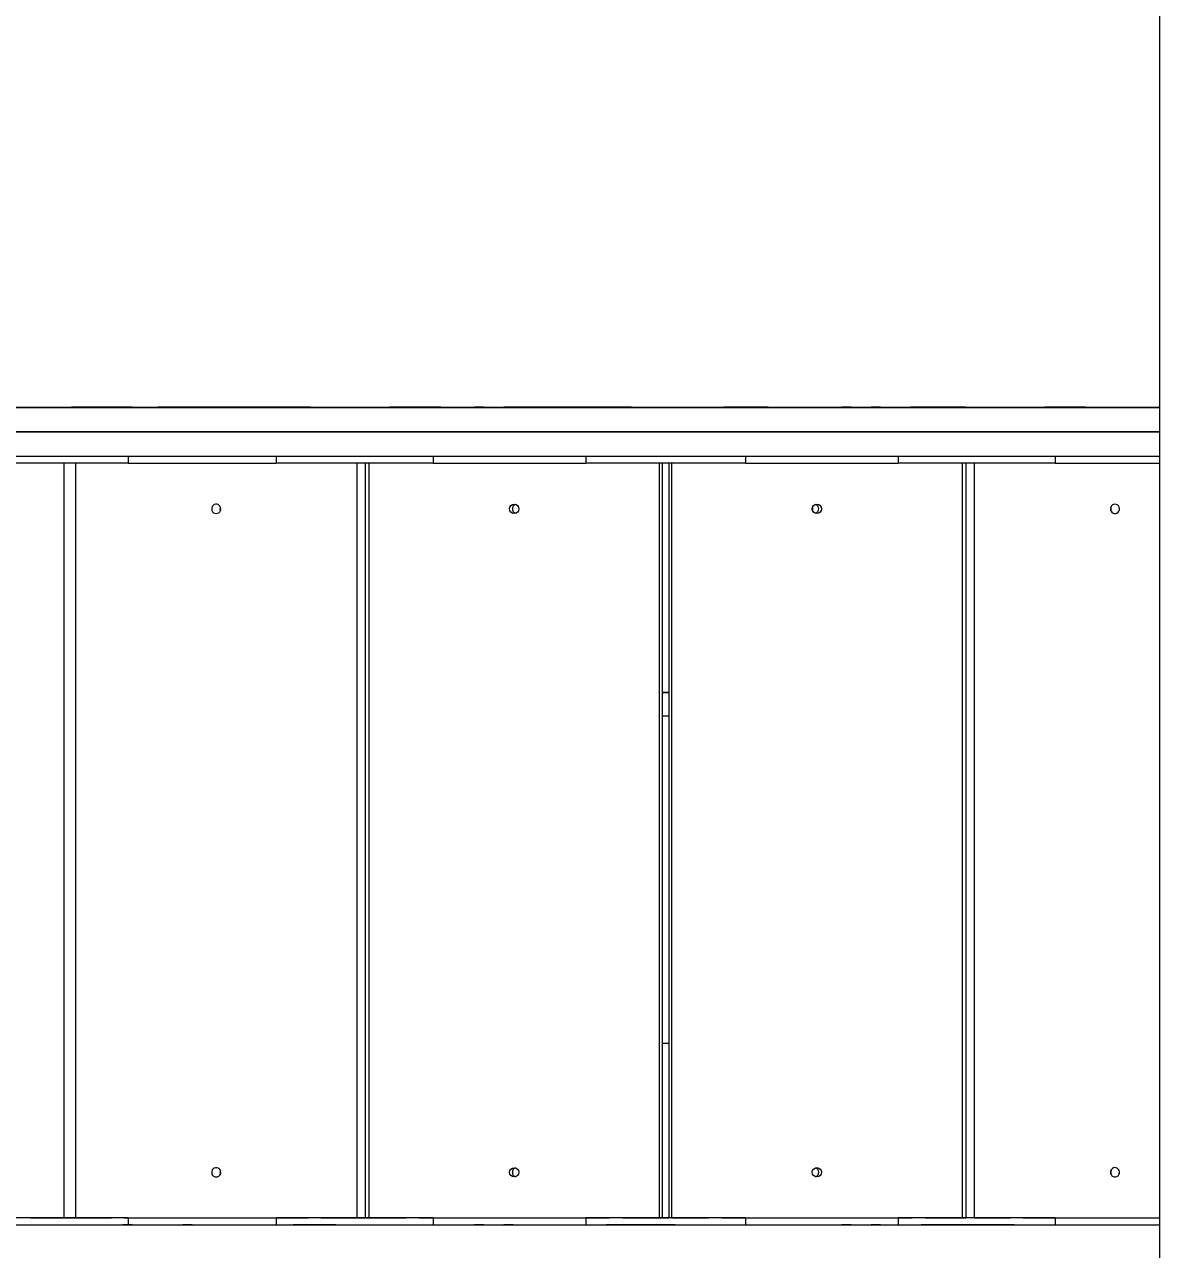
# Model space of a CAD drawing. Header units: millimetres. Extents: x -10881 to 8954, y -8695 to 5624.
# Drawn here: x 3620 to 4592, y -223 to 825 of the extents above; entities that cross this region are included whole.
import ezdxf

# ---------------------------------------------------------------- set-up
doc = ezdxf.new("R2010")
doc.units = ezdxf.units.MM
for name, color, linetype in [('DIKOM_ОБЪЕКТ', 7, 'Continuous'), ('DIKOM_РАЗМЕР_ЗОНА', 7, 'Continuous'), ('DIKOM_РАЗМЕР_ОБЪЕКТА', 7, 'Continuous')]:
    doc.layers.add(name, color=color, linetype=linetype)
doc.styles.add('style1', font='arial.ttf', dxfattribs={"width": 0.8})
doc.dimstyles.new('1-50', dxfattribs={"dimtxt": 300, "dimasz": 200, "dimexe": 100, "dimexo": 0, "dimgap": 100, "dimtad": 1, "dimtxsty": 'style1', "dimcen": 200, "dimclrd": 7, "dimclre": 7, "dimclrt": 7, "dimadec": 1, "dimazin": 2, "dimtfac": 1, "dimtmove": 0, "dimatfit": 2, "dimfxl": 0, "dimlwd": 25, "dimlwe": 18, "dimarcsym": 0})

# ---------------------------------------------------------------- blocks, each defined once
blk = doc.blocks.new('*D10')
at = {"layer": 'Defpoints', "color": 0, "transparency": 16777216}
for p in [(-7152.7, 2730.8), (7385.2, 911.3), (7385.2, -7693.8)]:
    blk.add_point(p, dxfattribs=at)
at = {"layer": 'DIKOM_РАЗМЕР_ОБЪЕКТА', "color": 7, "lineweight": 18, "transparency": 16777216}
for p, q in [((-7152.7, 2730.8), (-7152.7, -7793.8)), ((7385.2, 911.3), (7385.2, -7793.8))]:
    blk.add_line(p, q, dxfattribs=at)
at = {"layer": 'DIKOM_РАЗМЕР_ОБЪЕКТА', "color": 7, "lineweight": 25, "transparency": 16777216}
blk.add_line((-6952.7, -7693.8), (7185.2, -7693.8), dxfattribs=at)
at = {"layer": 'DIKOM_РАЗМЕР_ОБЪЕКТА', "color": 7, "transparency": 16777216}
for points in [[(-6952.7, -7660.4), (-6952.7, -7727.1), (-7152.7, -7693.8)], [(7185.2, -7660.4), (7185.2, -7727.1), (7385.2, -7693.8)]]:
    blk.add_solid(points, dxfattribs=at)
at = {"layer": 'DIKOM_РАЗМЕР_ОБЪЕКТА', "color": 7, "transparency": 16777216, "insert": (116.2, -7440.6), "char_height": 300, "attachment_point": 5, "style": 'style1'}
blk.add_mtext('14500', dxfattribs=at)
blk = doc.blocks.new('*D12')
at = {"layer": 'Defpoints', "color": 0, "transparency": 16777216}
for p in [(-9113.3, 3014), (8954.2, 2756.5), (8954.2, -8594.5)]:
    blk.add_point(p, dxfattribs=at)
at = {"layer": 'DIKOM_РАЗМЕР_ЗОНА', "color": 7, "lineweight": 18, "transparency": 16777216}
for p, q in [((-9113.3, 3014), (-9113.3, -8694.5)), ((8954.2, 2756.5), (8954.2, -8694.5))]:
    blk.add_line(p, q, dxfattribs=at)
at = {"layer": 'DIKOM_РАЗМЕР_ЗОНА', "color": 7, "lineweight": 25, "transparency": 16777216}
blk.add_line((-8913.3, -8594.5), (8754.2, -8594.5), dxfattribs=at)
at = {"layer": 'DIKOM_РАЗМЕР_ЗОНА', "color": 7, "transparency": 16777216}
for points in [[(-8913.3, -8561.2), (-8913.3, -8627.8), (-9113.3, -8594.5)], [(8754.2, -8561.2), (8754.2, -8627.8), (8954.2, -8594.5)]]:
    blk.add_solid(points, dxfattribs=at)
at = {"layer": 'DIKOM_РАЗМЕР_ЗОНА', "color": 7, "transparency": 16777216, "insert": (-79.6, -8341.3), "char_height": 300, "attachment_point": 5, "style": 'style1'}
blk.add_mtext('18000', dxfattribs=at)

msp = doc.modelspace()

# ---------------------------------------------------------------- linework, layer by layer
at = {"layer": 'DIKOM_ОБЪЕКТ', "color": 7, "linetype": 'Continuous', "lineweight": 15}
for p, q in [((4591.844, 1679.625), (4591.844, -626.692)), ((3660.241, 497.774), (3660.241, 497.706)), ((3660.313, 497.774), (3678.356, 497.737)), ((3660.313, 497.774), (3660.313, 497.706)), ((3678.356, 497.737), (3678.356, 497.706)), ((3861.029, 497.768), (3734.496, 497.735)), ((3734.496, 497.735), (3734.496, 497.704)), ((3861.029, 497.768), (3861.029, 497.7)), ((3864.817, 497.7), (3864.817, 497.77)), ((3932.391, 497.767), (3932.391, 497.699)), ((3932.883, 497.766), (3979.79, 497.729)), ((3932.883, 497.766), (3932.883, 497.699)), ((3979.79, 497.729), (3979.79, 497.698)), ((4137.339, 497.763), (4036.975, 497.728)), ((4036.975, 497.728), (4036.975, 497.697)), ((4137.339, 497.763), (4137.339, 497.697)), ((4139.661, 497.697), (4139.661, 497.764)), ((4218.741, 497.764), (4218.741, 497.697)), ((4221.064, 497.763), (4321.426, 497.728)), ((4221.064, 497.763), (4221.064, 497.697)), ((4321.426, 497.728), (4321.426, 497.697)), ((4425.52, 497.766), (4378.612, 497.729)), ((4378.612, 497.729), (4378.612, 497.698)), ((4425.52, 497.766), (4425.52, 497.699)), ((4426.012, 497.699), (4426.012, 497.767)), ((4493.585, 497.77), (4493.585, 497.7)), ((4497.373, 497.768), (4591.844, 497.743)), ((4497.373, 497.768), (4497.373, 497.7)), ((3708.697, 455.69), (3708.697, 449.787)), ((3835.413, 455.687), (3835.413, 449.782)), ((3969.851, 455.684), (3969.851, 449.778)), ((4100.664, 455.683), (4100.664, 449.777)), ((4237.242, 455.683), (4237.242, 449.777)), ((4368.059, 455.684), (4368.059, 449.778)), ((4502.504, 455.686), (4502.504, 449.782)), ((3653.97, -196.204), (3653.97, 449.792)), ((3663.572, 449.791), (3663.572, -196.205)), ((3904.763, -196.214), (3904.763, 449.782)), ((3911.867, -196.21), (3911.867, 449.782)), ((3914.822, 449.782), (3914.822, -196.214)), ((4163.829, -196.217), (4163.829, 449.779)), ((4166.233, -196.214), (4166.233, 449.779)), ((4171.659, 449.779), (4171.659, -196.214)), ((4174.031, 449.779), (4174.031, -196.217)), ((4423.064, -196.214), (4423.064, 449.782)), ((4426.015, 449.782), (4426.015, -196.21)), ((4433.089, 449.782), (4433.089, -196.214)), ((4294.682, 409.813), (4294.682, 411.755)), ((4294.683, 409.811), (4294.683, 411.757)), ((3625.063, -196.202), (3653.97, -196.204)), ((3653.97, -196.204), (3663.572, -196.201)), ((3663.572, -196.205), (3694.444, -196.206)), ((3708.653, -196.206), (3859.156, -196.212)), ((3708.697, -196.213), (3708.697, -202.213)), ((3835.413, -196.218), (3835.413, -202.219)), ((3873.89, -196.213), (3904.763, -196.214)), ((3904.763, -196.214), (3911.867, -196.21)), ((3914.822, -196.214), (3946.695, -196.215)), ((3961.546, -196.215), (4116.927, -196.217)), ((3969.851, -196.222), (3969.851, -202.222)), ((4100.664, -196.223), (4100.664, -202.224)), ((4131.956, -196.217), (4163.829, -196.217)), ((4163.829, -196.217), (4166.233, -196.214)), ((4174.031, -196.217), (4171.659, -196.214)), ((4174.031, -196.217), (4205.907, -196.217)), ((4220.937, -196.217), (4376.334, -196.215)), ((4237.242, -196.223), (4237.242, -202.223)), ((4368.059, -196.222), (4368.059, -202.223)), ((4391.188, -196.215), (4423.064, -196.214)), ((4433.089, -196.214), (4426.015, -196.21)), ((4433.089, -196.214), (4463.971, -196.213)), ((4478.709, -196.212), (4591.844, -196.208)), ((4502.504, -196.218), (4502.504, -202.218))]:
    msp.add_line(p, q, dxfattribs=at)
at = {"layer": 'DIKOM_ОБЪЕКТ', "color": 7, "linetype": 'Continuous', "lineweight": 15, "flags": 128}
for points in [[(3602.73, 497.708), (3628.883, 497.707), (3655.13, 497.706), (3681.467, 497.705), (3707.888, 497.705), (3734.39, 497.704), (3760.967, 497.703), (3787.615, 497.702), (3814.331, 497.701), (3841.108, 497.701), (3867.943, 497.7), (3894.831, 497.7), (3921.767, 497.699), (3948.748, 497.699), (3975.767, 497.698), (4002.822, 497.698), (4029.906, 497.698), (4057.015, 497.697), (4084.146, 497.697), (4111.293, 497.697), (4138.451, 497.697), (4165.616, 497.697), (4192.784, 497.697), (4219.949, 497.697), (4247.107, 497.697), (4274.254, 497.697), (4301.384, 497.697), (4328.494, 497.698), (4355.578, 497.698), (4382.633, 497.698), (4409.652, 497.699), (4436.633, 497.699), (4463.569, 497.7), (4490.457, 497.7), (4517.292, 497.701), (4544.069, 497.701), (4570.785, 497.702), (4591.844, 497.703)], [(3603.433, 497.695), (3630.234, 497.694), (3657.125, 497.693), (3684.102, 497.692), (3711.159, 497.691), (3738.293, 497.691), (3765.5, 497.69), (3792.773, 497.689), (3820.11, 497.688), (3847.506, 497.688), (3874.956, 497.687), (3902.456, 497.687), (3930.001, 497.686), (3957.587, 497.686), (3985.209, 497.685), (4012.863, 497.685), (4040.544, 497.685), (4068.248, 497.684), (4095.97, 497.684), (4123.706, 497.684), (4151.45, 497.684), (4179.2, 497.684), (4206.949, 497.684), (4234.694, 497.684), (4262.429, 497.684), (4290.151, 497.684), (4317.855, 497.685), (4345.536, 497.685), (4373.19, 497.685), (4400.812, 497.686), (4428.398, 497.686), (4455.943, 497.687), (4483.443, 497.687), (4510.893, 497.688), (4538.289, 497.688), (4565.626, 497.689), (4591.844, 497.69)], [(3707.239, 497.778), (3704.366, 497.778), (3701.316, 497.778), (3698.127, 497.778), (3694.838, 497.779), (3691.492, 497.779), (3688.131, 497.779), (3684.795, 497.779), (3681.528, 497.778), (3678.371, 497.778), (3675.363, 497.778), (3672.541, 497.778), (3669.942, 497.777), (3667.598, 497.777), (3665.538, 497.777), (3663.788, 497.776), (3662.371, 497.776), (3661.303, 497.775), (3660.6, 497.775), (3660.268, 497.774), (3660.313, 497.774)], [(3678.356, 497.737), (3678.773, 497.736), (3679.557, 497.736), (3680.697, 497.735), (3682.18, 497.735), (3683.987, 497.734), (3686.096, 497.734), (3688.48, 497.734), (3691.11, 497.733), (3693.954, 497.733), (3696.975, 497.733), (3700.137, 497.733), (3703.399, 497.733), (3706.723, 497.733), (3710.066, 497.733), (3713.387, 497.733), (3716.644, 497.733), (3719.798, 497.733), (3722.808, 497.733), (3725.638, 497.733), (3728.253, 497.734), (3730.62, 497.734), (3732.709, 497.734), (3734.496, 497.735)], [(3704.495, 497.737), (3704.285, 497.737), (3704.43, 497.737), (3704.918, 497.737), (3705.705, 497.736), (3706.721, 497.736), (3707.875, 497.736), (3709.066, 497.736), (3710.188, 497.736), (3711.14, 497.737), (3711.838, 497.737), (3712.221, 497.737), (3712.254, 497.737), (3711.934, 497.737), (3711.289, 497.737), (3710.378, 497.737), (3709.28, 497.737), (3708.094, 497.737), (3706.925, 497.737), (3705.876, 497.737), (3705.042, 497.737), (3704.495, 497.737)], [(3707.239, 497.778), (3713.977, 497.777), (3720.927, 497.777), (3728.072, 497.776), (3735.393, 497.776), (3742.872, 497.775), (3750.49, 497.775), (3758.227, 497.775), (3766.065, 497.774)], [(3755.751, 497.77), (3755.541, 497.77), (3755.686, 497.77), (3756.174, 497.77), (3756.96, 497.77), (3757.976, 497.77), (3759.131, 497.769), (3760.322, 497.769), (3761.443, 497.77), (3762.396, 497.77), (3763.094, 497.77), (3763.477, 497.77), (3763.509, 497.77), (3763.189, 497.77), (3762.545, 497.77), (3761.634, 497.771), (3760.536, 497.771), (3759.35, 497.771), (3758.181, 497.771), (3757.132, 497.771), (3756.297, 497.77), (3755.751, 497.77)], [(3766.065, 497.774), (3773.924, 497.774), (3781.859, 497.774), (3789.849, 497.774), (3797.875, 497.774), (3805.915, 497.774), (3813.951, 497.774), (3821.96, 497.774), (3829.924, 497.774)], [(3861.029, 497.768), (3862.498, 497.768), (3863.618, 497.768), (3864.377, 497.769), (3864.764, 497.769), (3864.776, 497.77), (3864.411, 497.77), (3863.674, 497.771), (3862.575, 497.771), (3861.128, 497.772), (3859.349, 497.772), (3857.263, 497.773), (3854.895, 497.773), (3852.275, 497.773), (3849.435, 497.773), (3846.412, 497.774), (3843.243, 497.774), (3839.968, 497.774), (3836.629, 497.774), (3833.267, 497.774), (3829.924, 497.774)], [(3976.523, 497.77), (3973.473, 497.771), (3970.284, 497.771), (3966.996, 497.771), (3963.65, 497.771), (3960.288, 497.771), (3956.953, 497.771), (3953.686, 497.771), (3950.528, 497.771), (3947.519, 497.77), (3944.697, 497.77), (3942.098, 497.77), (3939.753, 497.769), (3937.692, 497.769), (3935.942, 497.769), (3934.524, 497.768), (3933.456, 497.768), (3932.751, 497.767), (3932.419, 497.767), (3932.463, 497.766), (3932.883, 497.766)], [(3976.523, 497.77), (3983.709, 497.77), (3991.067, 497.769), (3998.579, 497.769), (4006.226, 497.769), (4013.988, 497.768), (4021.845, 497.768), (4029.779, 497.768), (4037.768, 497.768)], [(3979.79, 497.729), (3980.575, 497.729), (3981.716, 497.728), (3983.2, 497.728), (3985.009, 497.727), (3987.118, 497.727), (3989.503, 497.727), (3992.134, 497.726), (3994.978, 497.726), (3998, 497.726), (4001.162, 497.726), (4004.426, 497.725), (4007.749, 497.725), (4011.092, 497.725), (4014.413, 497.725), (4017.67, 497.726), (4020.823, 497.726), (4023.833, 497.726), (4026.662, 497.726), (4029.276, 497.727), (4031.642, 497.727), (4033.731, 497.727), (4035.516, 497.728), (4036.975, 497.728)], [(4005.39, 497.73), (4005.312, 497.73), (4005.589, 497.73), (4006.195, 497.729), (4007.076, 497.729), (4008.156, 497.729), (4009.336, 497.729), (4010.514, 497.729), (4011.583, 497.729), (4012.449, 497.729), (4013.035, 497.73), (4013.289, 497.73), (4013.189, 497.73), (4012.742, 497.73), (4011.99, 497.73), (4010.999, 497.73), (4009.856, 497.73), (4008.664, 497.73), (4007.528, 497.73), (4006.549, 497.73), (4005.815, 497.73), (4005.39, 497.73)], [(4030.645, 497.764), (4030.567, 497.763), (4030.844, 497.763), (4031.45, 497.763), (4032.332, 497.763), (4033.411, 497.763), (4034.592, 497.763), (4035.769, 497.763), (4036.838, 497.763), (4037.704, 497.763), (4038.29, 497.763), (4038.545, 497.763), (4038.444, 497.764), (4037.998, 497.764), (4037.245, 497.764), (4036.254, 497.764), (4035.111, 497.764), (4033.919, 497.764), (4032.783, 497.764), (4031.804, 497.764), (4031.07, 497.764), (4030.645, 497.764)], [(4037.768, 497.768), (4045.768, 497.768), (4053.799, 497.768), (4061.84, 497.768), (4069.872, 497.768), (4077.873, 497.768), (4085.824, 497.768), (4093.704, 497.768), (4101.494, 497.769)], [(4137.339, 497.763), (4138.46, 497.763), (4139.22, 497.764), (4139.608, 497.764), (4139.62, 497.765), (4139.256, 497.765), (4138.52, 497.766), (4137.422, 497.766), (4135.975, 497.766), (4134.198, 497.767), (4132.112, 497.767), (4129.744, 497.768), (4127.125, 497.768), (4124.285, 497.768), (4121.263, 497.768), (4118.094, 497.768), (4114.82, 497.769), (4111.48, 497.769), (4108.118, 497.769), (4104.775, 497.769), (4101.494, 497.769)], [(4256.909, 497.769), (4253.627, 497.769), (4250.285, 497.769), (4246.923, 497.769), (4243.583, 497.769), (4240.309, 497.768), (4237.14, 497.768), (4234.117, 497.768), (4231.278, 497.768), (4228.658, 497.768), (4226.291, 497.767), (4224.205, 497.767), (4222.428, 497.766), (4220.981, 497.766), (4219.883, 497.766), (4219.147, 497.765), (4218.783, 497.765), (4218.795, 497.764), (4219.183, 497.764), (4219.943, 497.763), (4221.064, 497.763)], [(4256.909, 497.769), (4264.699, 497.768), (4272.579, 497.768), (4280.53, 497.768), (4288.531, 497.768), (4296.562, 497.768), (4304.604, 497.768), (4312.634, 497.768), (4320.634, 497.768)], [(4319.85, 497.764), (4320.027, 497.763), (4320.545, 497.763), (4321.356, 497.763), (4322.388, 497.763), (4323.551, 497.763), (4324.74, 497.763), (4325.85, 497.763), (4326.782, 497.763), (4327.453, 497.763), (4327.805, 497.763), (4327.805, 497.764), (4327.453, 497.764), (4326.782, 497.764), (4325.85, 497.764), (4324.74, 497.764), (4323.551, 497.764), (4322.388, 497.764), (4321.356, 497.764), (4320.545, 497.764), (4320.027, 497.764), (4319.85, 497.764)], [(4320.634, 497.768), (4328.624, 497.768), (4336.557, 497.768), (4344.415, 497.768), (4352.177, 497.769), (4359.824, 497.769), (4367.336, 497.769), (4374.694, 497.77), (4381.88, 497.77)], [(4321.426, 497.728), (4322.885, 497.728), (4324.67, 497.727), (4326.759, 497.727), (4329.125, 497.727), (4331.739, 497.726), (4334.568, 497.726), (4337.578, 497.726), (4340.731, 497.726), (4343.988, 497.725), (4347.309, 497.725), (4350.652, 497.725), (4353.976, 497.725), (4357.239, 497.726), (4360.401, 497.726), (4363.423, 497.726), (4366.267, 497.726), (4368.898, 497.727), (4371.283, 497.727), (4373.393, 497.727), (4375.201, 497.728), (4376.685, 497.728), (4377.827, 497.729), (4378.612, 497.729)], [(4345.103, 497.73), (4345.281, 497.73), (4345.798, 497.729), (4346.609, 497.729), (4347.642, 497.729), (4348.805, 497.729), (4349.994, 497.729), (4351.103, 497.729), (4352.036, 497.729), (4352.707, 497.73), (4353.059, 497.73), (4353.059, 497.73), (4352.707, 497.73), (4352.036, 497.73), (4351.103, 497.73), (4349.994, 497.73), (4348.805, 497.73), (4347.642, 497.73), (4346.609, 497.73), (4345.798, 497.73), (4345.281, 497.73), (4345.103, 497.73)], [(4425.52, 497.766), (4425.94, 497.766), (4425.984, 497.767), (4425.652, 497.767), (4424.947, 497.768), (4423.879, 497.768), (4422.461, 497.769), (4420.711, 497.769), (4418.65, 497.769), (4416.305, 497.77), (4413.706, 497.77), (4410.884, 497.77), (4407.875, 497.771), (4404.717, 497.771), (4401.45, 497.771), (4398.115, 497.771), (4394.753, 497.771), (4391.407, 497.771), (4388.119, 497.771), (4384.93, 497.771), (4381.88, 497.77)], [(4528.479, 497.774), (4525.136, 497.774), (4521.774, 497.774), (4518.435, 497.774), (4515.16, 497.774), (4511.991, 497.774), (4508.968, 497.773), (4506.128, 497.773), (4503.508, 497.773), (4501.14, 497.773), (4499.054, 497.772), (4497.275, 497.772), (4495.828, 497.771), (4494.729, 497.771), (4493.992, 497.77), (4493.627, 497.77), (4493.638, 497.769), (4494.026, 497.769), (4494.785, 497.768), (4495.905, 497.768), (4497.373, 497.768)], [(4528.479, 497.774), (4536.443, 497.774), (4544.452, 497.774), (4552.488, 497.774), (4560.528, 497.774), (4568.554, 497.774), (4576.544, 497.774), (4584.479, 497.774), (4591.844, 497.774)], [(3603.433, 476.695), (3630.234, 476.694), (3657.125, 476.693), (3684.102, 476.692), (3711.159, 476.691), (3738.293, 476.691), (3765.5, 476.69), (3792.773, 476.689), (3820.11, 476.688), (3847.506, 476.688), (3874.956, 476.687), (3902.456, 476.687), (3930.001, 476.686), (3957.587, 476.686), (3985.209, 476.685), (4012.863, 476.685), (4040.544, 476.685), (4068.248, 476.684), (4095.97, 476.684), (4123.706, 476.684), (4151.45, 476.684), (4179.2, 476.684), (4206.949, 476.684), (4234.694, 476.684), (4262.429, 476.684), (4290.151, 476.684), (4317.855, 476.685), (4345.536, 476.685), (4373.19, 476.685), (4400.812, 476.686), (4428.398, 476.686), (4455.943, 476.687), (4483.443, 476.687), (4510.893, 476.688), (4538.289, 476.688), (4565.626, 476.689), (4591.844, 476.69)], [(4591.844, 476.688), (4583.989, 476.688), (4556.365, 476.687), (4528.679, 476.687), (4500.934, 476.686), (4473.137, 476.685), (4445.29, 476.685), (4417.399, 476.685), (4389.469, 476.684), (4361.504, 476.684), (4333.508, 476.683), (4305.487, 476.683), (4277.445, 476.683), (4249.386, 476.683), (4221.316, 476.683), (4193.239, 476.683), (4165.16, 476.683), (4137.083, 476.683), (4109.013, 476.683), (4080.955, 476.683), (4052.912, 476.683), (4024.891, 476.683), (3996.896, 476.684), (3968.931, 476.684), (3941, 476.685), (3913.109, 476.685), (3885.263, 476.685), (3857.465, 476.686), (3829.72, 476.687), (3802.034, 476.687), (3774.41, 476.688), (3746.854, 476.689), (3719.369, 476.69), (3691.96, 476.691), (3664.632, 476.692), (3637.39, 476.692), (3610.238, 476.694)], [(4591.844, 455.688), (4583.989, 455.688), (4556.365, 455.687), (4528.679, 455.687), (4500.934, 455.686), (4473.137, 455.685), (4445.29, 455.685), (4417.399, 455.685), (4389.469, 455.684), (4361.504, 455.684), (4333.508, 455.683), (4305.487, 455.683), (4277.445, 455.683), (4249.386, 455.683), (4221.316, 455.683), (4193.239, 455.683), (4165.16, 455.683), (4137.083, 455.683), (4109.013, 455.683), (4080.955, 455.683), (4052.912, 455.683), (4024.891, 455.683), (3996.896, 455.684), (3968.931, 455.684), (3941, 455.685), (3913.109, 455.685), (3885.263, 455.685), (3857.465, 455.686), (3829.72, 455.687), (3802.034, 455.687), (3774.41, 455.688), (3746.854, 455.689), (3719.369, 455.69), (3691.96, 455.691), (3664.632, 455.692), (3637.39, 455.692), (3610.238, 455.694)], [(3708.697, 449.787), (3703.074, 449.788), (3697.191, 449.788), (3691.06, 449.789), (3684.699, 449.79), (3678.12, 449.79), (3671.341, 449.791), (3664.377, 449.791), (3657.245, 449.792), (3649.962, 449.792), (3642.546, 449.793), (3635.015, 449.793), (3627.386, 449.793), (3619.679, 449.793), (3611.91, 449.794), (3604.1, 449.794), (3596.267, 449.794), (3588.429, 449.794), (3580.605, 449.794)], [(3708.697, 449.787), (3713.643, 449.786), (3718.836, 449.785), (3724.261, 449.785), (3729.903, 449.784), (3735.745, 449.784), (3741.772, 449.783), (3747.966, 449.783), (3754.31, 449.782), (3760.787, 449.782), (3767.378, 449.782), (3774.065, 449.782), (3780.828, 449.781), (3787.65, 449.781), (3794.51, 449.781), (3801.391, 449.781), (3808.271, 449.781), (3815.133, 449.781), (3821.957, 449.781), (3828.723, 449.782), (3835.413, 449.782)], [(3969.851, 449.778), (3963.354, 449.779), (3956.65, 449.78), (3949.755, 449.78), (3942.686, 449.781), (3935.459, 449.781), (3928.093, 449.781), (3920.604, 449.782), (3913.01, 449.782), (3905.331, 449.782), (3897.584, 449.782), (3889.788, 449.783), (3881.961, 449.783), (3874.122, 449.783), (3866.291, 449.783), (3858.486, 449.782), (3850.726, 449.782), (3843.028, 449.782), (3835.413, 449.782)], [(3969.851, 449.778), (3975.563, 449.778), (3981.471, 449.777), (3987.557, 449.777), (3993.805, 449.776), (4000.197, 449.776), (4006.715, 449.776), (4013.341, 449.775), (4020.057, 449.775), (4026.843, 449.775), (4033.68, 449.775), (4040.549, 449.775), (4047.432, 449.775), (4054.308, 449.775), (4061.159, 449.775), (4067.965, 449.775), (4074.707, 449.775), (4081.367, 449.776), (4087.925, 449.776), (4094.363, 449.776), (4100.664, 449.777)], [(4237.242, 449.777), (4230.074, 449.777), (4222.759, 449.778), (4215.315, 449.778), (4207.76, 449.778), (4200.111, 449.778), (4192.388, 449.779), (4184.609, 449.779), (4176.791, 449.779), (4168.955, 449.779), (4161.119, 449.779), (4153.302, 449.779), (4145.522, 449.779), (4137.798, 449.778), (4130.149, 449.778), (4122.593, 449.778), (4115.148, 449.778), (4107.833, 449.777), (4100.664, 449.777)], [(4237.242, 449.777), (4243.541, 449.776), (4249.979, 449.776), (4256.536, 449.776), (4263.195, 449.775), (4269.937, 449.775), (4276.743, 449.775), (4283.593, 449.775), (4290.469, 449.775), (4297.352, 449.775), (4304.222, 449.775), (4311.059, 449.775), (4317.845, 449.775), (4324.561, 449.775), (4331.188, 449.776), (4337.707, 449.776), (4344.1, 449.776), (4350.348, 449.777), (4356.436, 449.777), (4362.345, 449.778), (4368.059, 449.778)], [(4502.504, 449.782), (4494.89, 449.782), (4487.193, 449.782), (4479.433, 449.782), (4471.628, 449.783), (4463.797, 449.783), (4455.958, 449.783), (4448.132, 449.783), (4440.335, 449.782), (4432.587, 449.782), (4424.907, 449.782), (4417.313, 449.782), (4409.824, 449.781), (4402.456, 449.781), (4395.229, 449.781), (4388.158, 449.78), (4381.262, 449.78), (4374.557, 449.779), (4368.059, 449.778)], [(4502.504, 449.782), (4509.194, 449.782), (4515.96, 449.781), (4522.783, 449.781), (4529.645, 449.781), (4536.525, 449.781), (4543.406, 449.781), (4550.266, 449.781), (4557.088, 449.781), (4563.852, 449.782), (4570.54, 449.782), (4577.131, 449.782), (4583.609, 449.782), (4589.954, 449.783), (4591.844, 449.783)], [(3784.167, 406.791), (3785.305, 406.968), (3786.341, 407.486), (3787.184, 408.297), (3787.76, 409.329), (3788.016, 410.492), (3787.93, 411.681), (3787.509, 412.791), (3786.792, 413.723), (3785.842, 414.395), (3784.742, 414.746), (3783.592, 414.746), (3782.493, 414.395), (3781.542, 413.723), (3780.825, 412.791), (3780.405, 411.681), (3780.319, 410.492), (3780.575, 409.329), (3781.15, 408.297), (3781.993, 407.486), (3783.03, 406.968), (3784.167, 406.791)], [(4294.682, 409.956), (4294.682, 410.145), (4294.682, 410.694), (4294.682, 411.541), (4294.682, 411.756)], [(4294.682, 411.756), (4294.682, 411.542), (4294.682, 410.694), (4294.682, 410.146), (4294.682, 409.956)], [(4553.723, 414.791), (4552.585, 414.613), (4551.548, 414.096), (4550.705, 413.285), (4550.129, 412.252), (4549.873, 411.089), (4549.959, 409.9), (4550.38, 408.791), (4551.097, 407.858), (4552.048, 407.187), (4553.147, 406.835), (4554.298, 406.835), (4555.398, 407.187), (4556.348, 407.859), (4557.066, 408.791), (4557.486, 409.901), (4557.572, 411.09), (4557.316, 412.252), (4556.741, 413.285), (4555.897, 414.096), (4554.861, 414.613), (4553.723, 414.791)], [(4171.659, 253.444), (4171.009, 253.444), (4166.233, 253.444)], [(4166.233, 253.421), (4171.008, 253.421), (4171.659, 253.421)], [(4171.659, 233.418), (4170.718, 233.418), (4166.233, 233.418)], [(4166.233, -46.582), (4170.718, -46.582), (4171.659, -46.582)], [(3784.167, -161.209), (3785.305, -161.032), (3786.341, -160.514), (3787.184, -159.703), (3787.76, -158.671), (3788.016, -157.508), (3787.93, -156.319), (3787.509, -155.209), (3786.792, -154.277), (3785.842, -153.605), (3784.742, -153.254), (3783.592, -153.254), (3782.493, -153.605), (3781.542, -154.277), (3780.825, -155.209), (3780.405, -156.319), (3780.319, -157.508), (3780.575, -158.671), (3781.15, -159.703), (3781.993, -160.514), (3783.03, -161.032), (3784.167, -161.209)], [(4553.723, -153.209), (4552.585, -153.387), (4551.548, -153.904), (4550.705, -154.715), (4550.129, -155.748), (4549.873, -156.911), (4549.959, -158.1), (4550.38, -159.209), (4551.097, -160.142), (4552.048, -160.813), (4553.147, -161.165), (4554.298, -161.165), (4555.398, -160.813), (4556.348, -160.141), (4557.066, -159.209), (4557.486, -158.099), (4557.572, -156.91), (4557.316, -155.748), (4556.741, -154.715), (4555.897, -153.904), (4554.861, -153.387), (4553.723, -153.209)], [(3708.697, -196.213), (3703.074, -196.212), (3697.191, -196.212), (3691.06, -196.211), (3684.699, -196.21), (3678.12, -196.21), (3671.341, -196.209), (3664.377, -196.209), (3657.245, -196.208), (3649.962, -196.208), (3642.546, -196.207), (3635.015, -196.207), (3627.386, -196.207), (3619.679, -196.207), (3611.91, -196.206), (3604.1, -196.206), (3596.267, -196.206), (3588.429, -196.206), (3580.605, -196.206)], [(3705.179, -196.206), (3705.859, -196.206), (3707.187, -196.206), (3708.653, -196.206)], [(3708.697, -196.213), (3713.643, -196.214), (3718.836, -196.215), (3724.261, -196.215), (3729.903, -196.216), (3735.745, -196.216), (3741.772, -196.217), (3747.966, -196.217), (3754.31, -196.218), (3760.787, -196.218), (3767.378, -196.218), (3774.065, -196.218), (3780.828, -196.219), (3787.65, -196.219), (3794.51, -196.219), (3801.391, -196.219), (3808.271, -196.219), (3815.133, -196.219), (3821.957, -196.219), (3828.723, -196.218), (3835.413, -196.218)], [(3969.851, -196.222), (3963.354, -196.221), (3956.65, -196.22), (3949.755, -196.22), (3942.686, -196.219), (3935.459, -196.219), (3928.093, -196.219), (3920.604, -196.218), (3913.01, -196.218), (3905.331, -196.218), (3897.584, -196.218), (3889.788, -196.217), (3881.961, -196.217), (3874.122, -196.217), (3866.291, -196.217), (3858.486, -196.218), (3850.726, -196.218), (3843.028, -196.218), (3835.413, -196.218)], [(3859.156, -196.212), (3860.702, -196.212), (3862.27, -196.212), (3863.155, -196.212)], [(3911.867, -196.197), (3912.99, -196.197), (3914.822, -196.197)], [(3957.778, -196.215), (3958.551, -196.215), (3960.006, -196.215), (3961.546, -196.215)], [(3969.851, -196.222), (3975.563, -196.222), (3981.471, -196.223), (3987.557, -196.223), (3993.805, -196.224), (4000.197, -196.224), (4006.715, -196.224), (4013.341, -196.225), (4020.057, -196.225), (4026.843, -196.225), (4033.68, -196.225), (4040.549, -196.225), (4047.432, -196.225), (4054.308, -196.225), (4061.159, -196.225), (4067.965, -196.225), (4074.707, -196.225), (4081.367, -196.224), (4087.925, -196.224), (4094.363, -196.224), (4100.664, -196.223)], [(4237.242, -196.223), (4230.074, -196.223), (4222.759, -196.222), (4215.315, -196.222), (4207.76, -196.222), (4200.111, -196.222), (4192.388, -196.221), (4184.609, -196.221), (4176.791, -196.221), (4168.955, -196.221), (4161.119, -196.221), (4153.302, -196.221), (4145.522, -196.221), (4137.798, -196.222), (4130.149, -196.222), (4122.593, -196.222), (4115.148, -196.222), (4107.833, -196.223), (4100.664, -196.223)], [(4116.927, -196.217), (4118.495, -196.217), (4120.031, -196.217), (4120.874, -196.217)], [(4166.233, -196.202), (4169.202, -196.202), (4171.659, -196.202)], [(4216.991, -196.217), (4217.834, -196.217), (4219.369, -196.217), (4220.937, -196.217)], [(4237.242, -196.223), (4243.541, -196.224), (4249.979, -196.224), (4256.536, -196.224), (4263.195, -196.225), (4269.937, -196.225), (4276.743, -196.225), (4283.593, -196.225), (4290.469, -196.225), (4297.352, -196.225), (4304.222, -196.225), (4311.059, -196.225), (4317.845, -196.225), (4324.561, -196.225), (4331.188, -196.224), (4337.707, -196.224), (4344.1, -196.224), (4350.348, -196.223), (4356.436, -196.223), (4362.345, -196.222), (4368.059, -196.222)], [(4502.504, -196.218), (4494.89, -196.218), (4487.193, -196.218), (4479.433, -196.218), (4471.628, -196.217), (4463.797, -196.217), (4455.958, -196.217), (4448.132, -196.217), (4440.335, -196.218), (4432.587, -196.218), (4424.907, -196.218), (4417.313, -196.218), (4409.824, -196.219), (4402.456, -196.219), (4395.229, -196.219), (4388.158, -196.22), (4381.262, -196.22), (4374.557, -196.221), (4368.059, -196.222)], [(4376.334, -196.215), (4377.875, -196.215), (4379.33, -196.215), (4380.104, -196.215)], [(4423.064, -196.197), (4425.414, -196.197), (4426.015, -196.197)], [(4474.709, -196.212), (4475.595, -196.212), (4477.163, -196.212), (4478.709, -196.212)], [(4502.504, -196.218), (4509.194, -196.218), (4515.96, -196.219), (4522.783, -196.219), (4529.645, -196.219), (4536.525, -196.219), (4543.406, -196.219), (4550.266, -196.219), (4557.088, -196.219), (4563.852, -196.218), (4570.54, -196.218), (4577.131, -196.218), (4583.609, -196.218), (4589.954, -196.217), (4591.844, -196.217)], [(3599.187, -202.29), (3626.186, -202.291), (3653.275, -202.292), (3680.451, -202.293), (3707.708, -202.294), (3735.042, -202.295), (3762.449, -202.296), (3789.924, -202.296), (3817.463, -202.297), (3845.06, -202.298), (3872.713, -202.298), (3900.416, -202.299), (3928.164, -202.299), (3955.953, -202.3), (3983.779, -202.3), (4011.637, -202.3), (4039.522, -202.301), (4067.43, -202.301), (4095.357, -202.301), (4123.297, -202.301), (4151.246, -202.301), (4179.2, -202.301), (4207.154, -202.301), (4235.103, -202.301), (4263.043, -202.301), (4290.97, -202.301), (4318.878, -202.301), (4346.763, -202.3), (4374.621, -202.3), (4402.447, -202.3), (4430.236, -202.299), (4457.984, -202.299), (4485.687, -202.298), (4513.34, -202.298), (4540.938, -202.297), (4568.476, -202.296), (4591.844, -202.296)], [(3607.161, -202.272), (3633.114, -202.273), (3659.159, -202.274), (3685.293, -202.275), (3711.511, -202.276), (3737.809, -202.277), (3764.182, -202.278), (3790.626, -202.279), (3817.136, -202.279), (3843.707, -202.28), (3870.336, -202.281), (3897.017, -202.281), (3923.747, -202.282), (3950.52, -202.282), (3977.331, -202.283), (4004.178, -202.283), (4031.054, -202.283), (4057.955, -202.284), (4084.877, -202.284), (4111.815, -202.284), (4138.765, -202.284), (4165.721, -202.284), (4192.68, -202.284), (4219.636, -202.284), (4246.586, -202.284), (4273.524, -202.284), (4300.446, -202.284), (4327.347, -202.283), (4354.223, -202.283), (4381.069, -202.283), (4407.881, -202.282), (4434.654, -202.282), (4461.384, -202.281), (4488.065, -202.281), (4514.694, -202.28), (4541.265, -202.279), (4567.775, -202.279), (4591.844, -202.278)], [(3610.238, -202.306), (3637.39, -202.307), (3664.632, -202.308), (3691.96, -202.309), (3719.369, -202.31), (3746.854, -202.311), (3774.41, -202.312), (3802.034, -202.313), (3829.72, -202.313), (3857.465, -202.314), (3885.263, -202.314), (3913.109, -202.315), (3941, -202.315), (3968.931, -202.316), (3996.896, -202.316), (4024.891, -202.317), (4052.912, -202.317), (4080.955, -202.317), (4109.013, -202.317), (4137.083, -202.317), (4165.16, -202.317), (4193.239, -202.317), (4221.316, -202.317), (4249.386, -202.317), (4277.445, -202.317), (4305.487, -202.317), (4333.508, -202.317), (4361.504, -202.316), (4389.469, -202.316), (4417.399, -202.315), (4445.29, -202.315), (4473.137, -202.314), (4500.934, -202.314), (4528.679, -202.313), (4556.365, -202.313), (4583.989, -202.312), (4591.844, -202.312)], [(3704.284, -202.263), (3704.461, -202.263), (3704.979, -202.263), (3705.79, -202.263), (3706.822, -202.264), (3707.985, -202.264), (3709.174, -202.264), (3710.284, -202.264), (3711.216, -202.263), (3711.887, -202.263), (3712.239, -202.263), (3712.239, -202.263), (3711.887, -202.263), (3711.216, -202.263), (3710.284, -202.263), (3709.174, -202.262), (3707.985, -202.262), (3706.822, -202.262), (3705.79, -202.263), (3704.979, -202.263), (3704.461, -202.263), (3704.284, -202.263)], [(3755.539, -202.23), (3755.717, -202.23), (3756.234, -202.23), (3757.045, -202.23), (3758.078, -202.23), (3759.24, -202.23), (3760.429, -202.23), (3761.539, -202.23), (3762.471, -202.23), (3763.143, -202.23), (3763.495, -202.23), (3763.495, -202.23), (3763.143, -202.23), (3762.471, -202.229), (3761.539, -202.229), (3760.429, -202.229), (3759.24, -202.229), (3758.078, -202.229), (3757.045, -202.229), (3756.234, -202.23), (3755.717, -202.23), (3755.539, -202.23)], [(3802.438, -202.219), (3806.346, -202.219), (3813.707, -202.219), (3821.064, -202.219), (3828.398, -202.219), (3835.69, -202.219), (3842.921, -202.218), (3850.074, -202.218)], [(3886.693, -202.217), (3879.52, -202.217), (3872.076, -202.218), (3864.674, -202.218), (3857.333, -202.218), (3850.074, -202.218)], [(4005.298, -202.27), (4005.475, -202.27), (4005.993, -202.271), (4006.804, -202.271), (4007.836, -202.271), (4008.999, -202.271), (4010.188, -202.271), (4011.298, -202.271), (4012.23, -202.271), (4012.902, -202.27), (4013.253, -202.27), (4013.253, -202.27), (4012.902, -202.27), (4012.23, -202.27), (4011.298, -202.27), (4010.188, -202.27), (4008.999, -202.27), (4007.836, -202.27), (4006.804, -202.27), (4005.993, -202.27), (4005.475, -202.27), (4005.298, -202.27)], [(4030.553, -202.236), (4030.731, -202.237), (4031.248, -202.237), (4032.059, -202.237), (4033.092, -202.237), (4034.254, -202.237), (4035.443, -202.237), (4036.553, -202.237), (4037.485, -202.237), (4038.157, -202.237), (4038.508, -202.237), (4038.508, -202.236), (4038.157, -202.236), (4037.485, -202.236), (4036.553, -202.236), (4035.443, -202.236), (4034.254, -202.236), (4033.092, -202.236), (4032.059, -202.236), (4031.248, -202.236), (4030.731, -202.236), (4030.553, -202.236)], [(4047.219, -202.225), (4053.796, -202.225), (4061.158, -202.225), (4068.505, -202.225), (4075.82, -202.225), (4083.083, -202.225), (4090.277, -202.225), (4097.383, -202.224), (4104.383, -202.224), (4111.258, -202.224), (4117.993, -202.223)], [(4177.076, -202.221), (4175.716, -202.221), (4168.256, -202.221), (4160.827, -202.221), (4153.448, -202.222), (4146.139, -202.222), (4138.92, -202.222), (4131.81, -202.222), (4124.828, -202.223), (4117.993, -202.223)], [(4295.87, -202.225), (4297.752, -202.225), (4305.114, -202.225), (4312.47, -202.225), (4319.803, -202.225), (4327.094, -202.225), (4334.324, -202.225), (4341.475, -202.224), (4348.529, -202.224), (4355.467, -202.224), (4362.273, -202.223), (4368.928, -202.223), (4375.416, -202.222), (4381.721, -202.222), (4387.826, -202.221)], [(4319.85, -202.236), (4320.027, -202.237), (4320.545, -202.237), (4321.356, -202.237), (4322.388, -202.237), (4323.551, -202.237), (4324.74, -202.237), (4325.85, -202.237), (4326.782, -202.237), (4327.453, -202.237), (4327.805, -202.237), (4327.805, -202.236), (4327.453, -202.236), (4326.782, -202.236), (4325.85, -202.236), (4324.74, -202.236), (4323.551, -202.236), (4322.388, -202.236), (4321.356, -202.236), (4320.545, -202.236), (4320.027, -202.236), (4319.85, -202.236)], [(4345.103, -202.27), (4345.281, -202.27), (4345.798, -202.271), (4346.609, -202.271), (4347.642, -202.271), (4348.805, -202.271), (4349.994, -202.271), (4351.103, -202.271), (4352.036, -202.271), (4352.707, -202.27), (4353.059, -202.27), (4353.059, -202.27), (4352.707, -202.27), (4352.036, -202.27), (4351.103, -202.27), (4349.994, -202.27), (4348.805, -202.27), (4347.642, -202.27), (4346.609, -202.27), (4345.798, -202.27), (4345.281, -202.27), (4345.103, -202.27)], [(4467.484, -202.217), (4464.439, -202.217), (4456.99, -202.218), (4449.579, -202.218), (4442.226, -202.218), (4434.952, -202.218), (4427.775, -202.218), (4420.716, -202.219), (4413.793, -202.219), (4407.024, -202.22), (4400.428, -202.22), (4394.023, -202.221), (4387.826, -202.221)], [(4540.618, -202.219), (4545.189, -202.219), (4552.55, -202.219), (4559.897, -202.219), (4567.211, -202.219), (4574.473, -202.218), (4581.665, -202.218), (4588.768, -202.218), (4591.844, -202.218)]]:
    msp.add_lwpolyline(points, dxfattribs=at)
at = {"layer": 'DIKOM_ОБЪЕКТ', "color": 7, "linetype": 'Continuous', "lineweight": 15}
for centre in [(4039.329, 410.773), (4298.545, 410.795), (4039.329, -157.227), (4298.545, -157.205)]:
    msp.add_circle(centre, 3.989, dxfattribs=at)
for centre, radius, start, end in [((3791.542, 410.795), 4.13, 157.786479, 202.274071), ((4041.747, 410.788), 4.004, 107.826934, 252.357829), ((4296.158, 410.788), 4.004, 287.397349, 72.415416), ((4546.381, 410.795), 4.129, 337.123885, 22.815284), ((3791.542, -157.205), 4.13, 157.786479, 202.274071), ((4041.747, -157.212), 4.004, 107.826934, 252.357829), ((4296.158, -157.212), 4.004, 287.397349, 72.415416), ((4546.381, -157.205), 4.129, 337.123885, 22.815284)]:
    msp.add_arc(centre, radius, start, end, dxfattribs=at)

# ---------------------------------------------------------------- dimensions: what is measured, and where the dimension line sits
at = {"layer": 'DIKOM_РАЗМЕР_ЗОНА'}
dim = msp.add_linear_dim(base=(8954.2, -8594.513), p1=(-9113.319, 3014.045), p2=(8954.2, 2756.48), text='18000', dimstyle='1-50', dxfattribs=at)
dim.commit()
dim.dimension.update_dxf_attribs({"geometry": '*D12', "text_midpoint": (-79.559, -8594.513), "dimtype": 160})
at = {"layer": 'DIKOM_РАЗМЕР_ОБЪЕКТА'}
dim = msp.add_linear_dim(base=(7385.217, -7693.766), p1=(-7152.73, 2730.795), p2=(7385.217, 911.281), text='14500', dimstyle='1-50', dxfattribs=at)
dim.commit()
dim.dimension.update_dxf_attribs({"geometry": '*D10', "text_midpoint": (116.244, -7693.766), "dimtype": 160})

doc.saveas('drawing.dxf')
